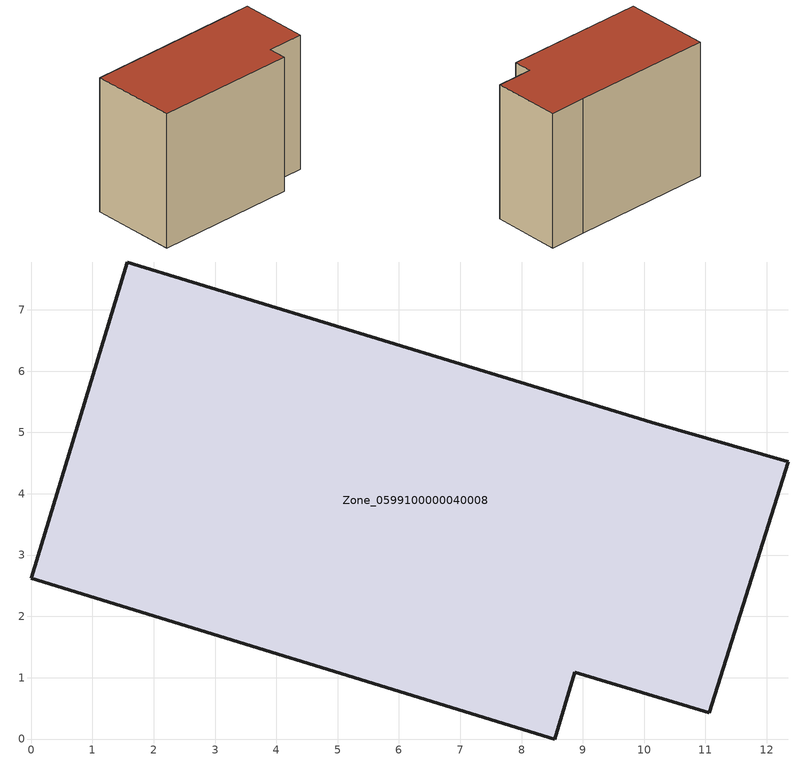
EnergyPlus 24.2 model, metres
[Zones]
Zone_0599100000040008
 floor ground (C_G): 11.06,0.43 8.87,1.09 8.54,0 0,2.62 1.57,7.78 10.12,5.17 12.35,4.53 z0
 wall outside (C_F): 10.12,5.17 1.57,7.78 0,2.62 8.54,0 8.87,1.09 11.06,0.43 12.35,4.53 10.12,5.17 z0:8.65
 roof outside (C_R): 11.06,0.43 12.35,4.53 10.12,5.17 1.57,7.78 0,2.62 8.54,0 8.87,1.09 z8.65
[BUILDING]
Pand.0599100000040008: North Axis=0; Terrain=City; Loads Convergence Tolerance Value=0.04; Temperature Convergence Tolerance Value=0.4; Solar Distribution=FullExterior; Maximum Number of Warmup Days=25; Minimum Number of Warmup Days=1
[Site:Location]
Rotterdam.The.Hague.AP_ZH_NLD Design_Conditions: Latitude=51.96; Longitude=4.45; Time Zone=1; Elevation=-4.5
[SITE:GROUNDTEMPERATURE:BUILDINGSURFACE]
18, 18, 18, 18, 18, 18, 18, 18, 18, 18, 18, 18
[MATERIAL] Thermal Absorptance=0.9; Solar Absorptance=0.7; Visible Absorptance=0.7
Name | Roughness | Thickness | Conductivity | Density | Specific Heat
G.TI.1975-1991 | MediumSmooth | 0.15 | 0.288461 | 540 | 1210
F.TI.1975-1991 | Rough | 0.3 | 0.230769 | 1920 | 840
R.TI.1975-1991 | MediumRough | 0.2 | 0.153846 | 1500 | 1000
[CONSTRUCTION]
C_G: G.TI.1975-1991
C_F: F.TI.1975-1991
C_R: R.TI.1975-1991
[ZONE]
Zone_0599100000040008: Type=1; Multiplier=1; Ceiling Height=Autocalculate; Volume=Autocalculate; Floor Area=autocalculate; Part of Total Floor Area=Yes
[ZONEINFILTRATION:DESIGNFLOWRATE]
Infil_Zone_0599100000040008: Zone or ZoneList or Space or SpaceList=Zone_0599100000040008; Schedule=AlwaysOn; Design Flow Rate Calculation Method=Flow/Area; Flow Rate per Floor Area=0.003; Constant Term Coefficient=1; Temperature Term Coefficient=0; Velocity Term Coefficient=0; Velocity Squared Term Coefficient=0
[HVACTEMPLATE:ZONE:IDEALLOADSAIRSYSTEM]
Zone_0599100000040008: Maximum Heating Supply Air Temperature=50; Minimum Cooling Supply Air Temperature=13; Maximum Heating Supply Air Humidity Ratio=0.0156; Minimum Cooling Supply Air Humidity Ratio=0.0077; Heating Limit=NoLimit; Cooling Limit=NoLimit; Dehumidification Control Type=ConstantSensibleHeatRatio; Cooling Sensible Heat Ratio=0.7; Dehumidification Setpoint=60; Humidification Control Type=None; Humidification Setpoint=30; Outdoor Air Method=None; Outdoor Air Flow Rate per Person=0.00944; Outdoor Air Flow Rate per Zone Floor Area=0; Outdoor Air Flow Rate per Zone=0; Demand Controlled Ventilation Type=None; Outdoor Air Economizer Type=NoEconomizer; Heat Recovery Type=None; Sensible Heat Recovery Effectiveness=0.7; Latent Heat Recovery Effectiveness=0.65
[ZONECONTROL:THERMOSTAT]
ThermostatControl_Zone_0599100000040008: Zone or ZoneList=Zone_0599100000040008; Control Type Schedule=DualSetpointControlType; Control 1=Thermostat_Zone_0599100000040008; Temperature Difference Between Cutout And Setpoint=0
[THERMOSTATSETPOINT:DUALSETPOINT]
Thermostat_Zone_0599100000040008: Heating Setpoint Temperature Schedule=HeatingSetpoint_Zone_0599100000040008; Cooling Setpoint Temperature Schedule=CoolingSetpoint_Zone_0599100000040008
[SCHEDULE:COMPACT]
HeatingSetpoint_Zone_0599100000040008: Through: 12/31, For: AllDays, Until: 24:00, 21
CoolingSetpoint_Zone_0599100000040008: Through: 12/31, For: AllDays, Until: 24:00, 24
DualSetpointControlType: Through: 12/31, For: AllDays, Until: 24:00, 4
AlwaysOn: Through: 12/31, For: AllDays, Until: 24:00, 1
